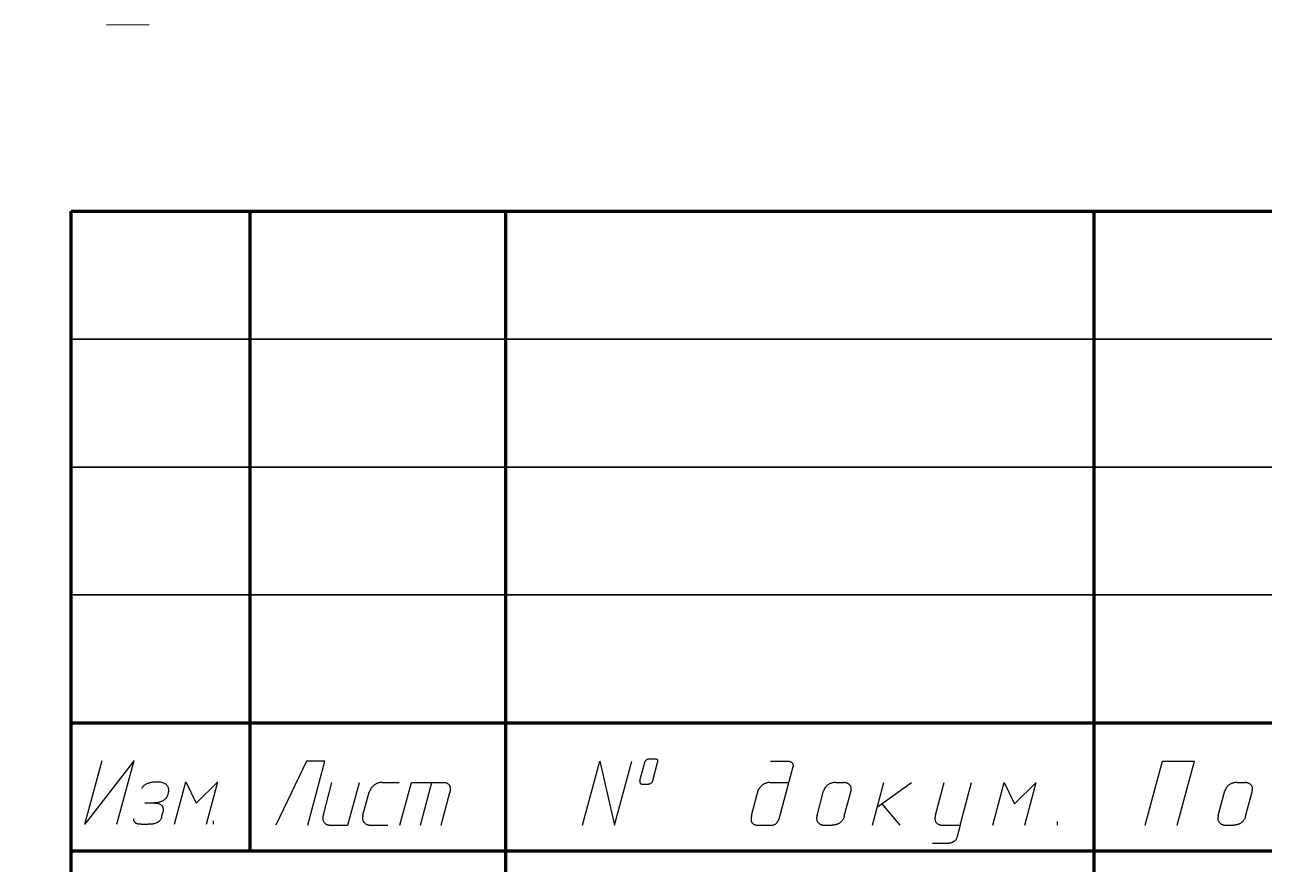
# Model space of a CAD drawing. Extents: x -100 to 346, y -219 to 96.
# Drawn here: x 58.1 to 130.8, y -166.9 to -117.7 of the extents above; entities that cross this region are included whole.
import ezdxf

# ---------------------------------------------------------------- set-up
doc = ezdxf.new("R2010")
doc.units = 0
doc.linetypes.add('DASHDOT', pattern=[25.4, 12.7, -6.35, 0, -6.35])
doc.layers.get('0').update_dxf_attribs({"linetype": 'CONTINUOUS', "lineweight": 25})

msp = doc.modelspace()

# ---------------------------------------------------------------- linework, layer by layer
at = {"linetype": 'DASHDOT', "lineweight": 18}
msp.add_line((-64.582, -117.727), (65.418, -117.727), dxfattribs=at)
at = {"lineweight": 70}
for p, q in [((60.848, -128.656), (338.348, -128.656)), ((60.848, -211.156), (60.848, -128.656)), ((71.348, -166.156), (71.348, -128.656)), ((86.348, -211.156), (86.348, -128.656)), ((120.848, -211.156), (120.848, -128.656)), ((60.848, -158.656), (158.348, -158.656)), ((60.848, -166.156), (158.348, -166.156))]:
    msp.add_line(p, q, dxfattribs=at)
at = {"lineweight": 35}
for p, q in [((60.848, -136.156), (158.348, -136.156)), ((60.848, -143.656), (158.348, -143.656)), ((60.848, -151.156), (158.348, -151.156))]:
    msp.add_line(p, q, dxfattribs=at)
at = {"color": 7, "linetype": 'CONTINUOUS', "lineweight": 25}
for p, q in [((64.539, -160.856), (61.659, -164.606)), ((61.659, -164.606), (62.664, -160.856)), ((63.534, -164.606), (64.539, -160.856)), ((74.657, -160.906), (72.848, -164.656)), ((75.728, -160.906), (74.657, -160.906)), ((74.723, -164.656), (75.728, -160.906)), ((65.003, -162.502), (65.017, -162.465)), ((65.017, -162.465), (65.036, -162.43)), ((65.036, -162.43), (65.057, -162.398)), ((65.057, -162.398), (65.082, -162.368)), ((65.082, -162.368), (65.109, -162.34)), ((65.109, -162.34), (65.139, -162.314)), ((65.139, -162.314), (65.17, -162.29)), ((65.17, -162.29), (65.204, -162.268)), ((65.204, -162.268), (65.239, -162.248)), ((65.239, -162.248), (65.276, -162.229)), ((65.276, -162.229), (65.314, -162.213)), ((65.314, -162.213), (65.352, -162.197)), ((65.352, -162.197), (65.391, -162.184)), ((65.391, -162.184), (65.431, -162.172)), ((65.431, -162.172), (65.47, -162.161)), ((65.47, -162.161), (65.509, -162.151)), ((65.509, -162.151), (65.548, -162.143)), ((65.548, -162.143), (65.585, -162.135)), ((65.585, -162.135), (65.622, -162.129)), ((65.622, -162.129), (65.657, -162.124)), ((65.657, -162.124), (65.691, -162.12)), ((65.691, -162.12), (65.722, -162.116)), ((65.722, -162.116), (65.752, -162.113)), ((65.752, -162.113), (65.779, -162.111)), ((65.779, -162.111), (65.803, -162.109)), ((65.803, -162.109), (65.824, -162.108)), ((65.824, -162.108), (65.842, -162.107)), ((65.842, -162.107), (65.857, -162.107)), ((65.857, -162.107), (65.868, -162.106)), ((65.868, -162.106), (65.874, -162.106)), ((65.874, -162.106), (65.877, -162.106)), ((65.885, -162.106), (65.963, -162.108)), ((65.963, -162.108), (66.034, -162.114)), ((66.034, -162.114), (66.1, -162.123)), ((66.1, -162.123), (66.16, -162.135)), ((66.16, -162.135), (66.215, -162.149)), ((66.215, -162.149), (66.264, -162.167)), ((66.264, -162.167), (66.309, -162.187)), ((66.309, -162.187), (66.35, -162.209)), ((66.35, -162.209), (66.386, -162.233)), ((66.386, -162.233), (66.418, -162.259)), ((66.418, -162.259), (66.446, -162.286)), ((66.446, -162.286), (66.47, -162.315)), ((66.47, -162.315), (66.491, -162.344)), ((66.491, -162.344), (66.508, -162.374)), ((66.508, -162.374), (66.523, -162.405)), ((66.541, -162.763), (66.515, -162.862)), ((66.523, -162.405), (66.535, -162.435)), ((66.535, -162.435), (66.544, -162.466)), ((66.543, -162.757), (66.541, -162.763)), ((66.545, -162.748), (66.543, -162.757)), ((66.544, -162.466), (66.551, -162.497)), ((66.548, -162.736), (66.545, -162.748)), ((66.55, -162.721), (66.548, -162.736)), ((66.554, -162.704), (66.55, -162.721)), ((66.551, -162.497), (66.556, -162.527)), ((66.556, -162.684), (66.554, -162.704)), ((66.556, -162.527), (66.559, -162.556)), ((66.559, -162.662), (66.556, -162.684)), ((66.559, -162.556), (66.561, -162.585)), ((66.56, -162.638), (66.559, -162.662)), ((66.561, -162.612), (66.56, -162.638)), ((66.561, -162.585), (66.561, -162.612)), ((66.911, -164.606), (67.581, -162.106)), ((66.911, -164.606), (67.581, -162.106)), ((67.581, -162.106), (68.184, -163.356)), ((69.456, -162.106), (68.184, -163.356)), ((68.786, -164.606), (69.456, -162.106)), ((75.642, -164.045), (76.148, -162.156)), ((77.086, -164.656), (77.756, -162.156)), ((77.966, -164.059), (78.325, -162.721)), ((78.326, -162.718), (78.325, -162.721)), ((78.325, -162.721), (78.325, -162.721)), ((78.329, -162.711), (78.326, -162.718)), ((78.333, -162.701), (78.329, -162.711)), ((78.338, -162.688), (78.333, -162.701)), ((78.345, -162.673), (78.338, -162.688)), ((78.353, -162.655), (78.345, -162.673)), ((78.362, -162.636), (78.353, -162.655)), ((78.373, -162.614), (78.362, -162.636)), ((78.386, -162.591), (78.373, -162.614)), ((78.4, -162.566), (78.386, -162.591)), ((78.416, -162.541), (78.4, -162.566)), ((78.433, -162.514), (78.416, -162.541)), ((78.453, -162.487), (78.433, -162.514)), ((78.473, -162.459), (78.453, -162.487)), ((78.496, -162.432), (78.473, -162.459)), ((78.521, -162.404), (78.496, -162.432)), ((78.547, -162.376), (78.521, -162.404)), ((78.575, -162.349), (78.547, -162.376)), ((78.605, -162.323), (78.575, -162.349)), ((78.638, -162.298), (78.605, -162.323)), ((78.672, -162.274), (78.638, -162.298)), ((78.708, -162.252), (78.672, -162.274)), ((78.746, -162.232), (78.708, -162.252)), ((78.787, -162.213), (78.746, -162.232)), ((78.829, -162.196), (78.787, -162.213)), ((78.874, -162.182), (78.829, -162.196)), ((78.921, -162.171), (78.874, -162.182)), ((78.97, -162.163), (78.921, -162.171)), ((79.022, -162.158), (78.97, -162.163)), ((79.076, -162.156), (79.022, -162.158)), ((79.076, -162.156), (80.084, -162.156)), ((80.134, -164.656), (80.804, -162.156)), ((80.804, -162.156), (82.691, -162.156)), ((81.339, -164.656), (82.008, -162.156)), ((82.543, -164.656), (83.054, -162.747)), ((82.691, -162.156), (82.74, -162.158)), ((82.74, -162.158), (82.785, -162.162)), ((82.785, -162.162), (82.826, -162.17)), ((82.826, -162.17), (82.863, -162.181)), ((82.863, -162.181), (82.897, -162.195)), ((82.897, -162.195), (82.927, -162.21)), ((82.927, -162.21), (82.954, -162.228)), ((82.954, -162.228), (82.978, -162.248)), ((82.978, -162.248), (82.999, -162.27)), ((82.999, -162.27), (83.017, -162.293)), ((83.017, -162.293), (83.032, -162.317)), ((83.032, -162.317), (83.046, -162.343)), ((83.046, -162.343), (83.056, -162.369)), ((83.054, -162.748), (83.052, -162.754)), ((83.056, -162.739), (83.054, -162.748)), ((83.056, -162.369), (83.065, -162.396)), ((83.059, -162.727), (83.056, -162.739)), ((83.063, -162.713), (83.059, -162.727)), ((83.066, -162.696), (83.063, -162.713)), ((83.065, -162.396), (83.072, -162.424)), ((83.07, -162.678), (83.066, -162.696)), ((83.073, -162.657), (83.07, -162.678)), ((83.072, -162.424), (83.077, -162.452)), ((83.076, -162.635), (83.073, -162.657)), ((83.079, -162.612), (83.076, -162.635)), ((83.077, -162.452), (83.08, -162.479)), ((83.081, -162.587), (83.079, -162.612)), ((83.08, -162.479), (83.082, -162.507)), ((83.083, -162.561), (83.081, -162.587)), ((83.082, -162.507), (83.083, -162.534)), ((83.083, -162.534), (83.083, -162.561)), ((65.722, -163.356), (65.174, -163.356)), ((65.722, -163.356), (65.783, -163.358)), ((65.733, -163.356), (65.73, -163.356)), ((65.74, -163.356), (65.733, -163.356)), ((65.75, -163.356), (65.74, -163.356)), ((65.763, -163.355), (65.75, -163.356)), ((65.779, -163.354), (65.763, -163.355)), ((65.798, -163.353), (65.779, -163.354)), ((65.783, -163.358), (65.84, -163.363)), ((65.82, -163.35), (65.798, -163.353)), ((65.844, -163.348), (65.82, -163.35)), ((65.84, -163.363), (65.892, -163.37)), ((65.87, -163.344), (65.844, -163.348)), ((65.898, -163.339), (65.87, -163.344)), ((65.892, -163.37), (65.939, -163.38)), ((65.928, -163.334), (65.898, -163.339)), ((65.959, -163.327), (65.928, -163.334)), ((65.939, -163.38), (65.983, -163.392)), ((65.992, -163.319), (65.959, -163.327)), ((65.983, -163.392), (66.022, -163.406)), ((66.025, -163.31), (65.992, -163.319)), ((66.022, -163.406), (66.058, -163.423)), ((66.059, -163.3), (66.025, -163.31)), ((66.058, -163.423), (66.09, -163.441)), ((66.093, -163.288), (66.059, -163.3)), ((66.09, -163.441), (66.118, -163.461)), ((66.128, -163.274), (66.093, -163.288)), ((66.118, -163.461), (66.143, -163.482)), ((66.163, -163.259), (66.128, -163.274)), ((66.143, -163.482), (66.165, -163.504)), ((66.198, -163.242), (66.163, -163.259)), ((66.165, -163.504), (66.184, -163.528)), ((66.184, -163.528), (66.2, -163.552)), ((66.232, -163.223), (66.198, -163.242)), ((66.266, -163.202), (66.232, -163.223)), ((66.298, -163.179), (66.266, -163.202)), ((66.33, -163.154), (66.298, -163.179)), ((66.36, -163.126), (66.33, -163.154)), ((66.389, -163.096), (66.36, -163.126)), ((66.416, -163.064), (66.389, -163.096)), ((66.44, -163.029), (66.416, -163.064)), ((66.463, -162.992), (66.44, -163.029)), ((66.483, -162.951), (66.463, -162.992)), ((66.5, -162.908), (66.483, -162.951)), ((66.515, -162.862), (66.5, -162.908)), ((64.527, -164.28), (64.529, -164.274)), ((64.529, -164.269), (64.53, -164.266)), ((64.529, -164.274), (64.529, -164.269)), ((64.53, -164.266), (64.53, -164.266)), ((66.133, -164.262), (66.116, -164.296)), ((66.148, -164.225), (66.133, -164.262)), ((66.16, -164.185), (66.148, -164.225)), ((66.16, -164.185), (66.234, -163.909)), ((66.2, -163.552), (66.214, -163.577)), ((66.214, -163.577), (66.225, -163.602)), ((66.225, -163.602), (66.235, -163.628)), ((66.236, -163.903), (66.234, -163.909)), ((66.235, -163.628), (66.242, -163.653)), ((66.238, -163.895), (66.236, -163.903)), ((66.24, -163.883), (66.238, -163.895)), ((66.243, -163.87), (66.24, -163.883)), ((66.242, -163.653), (66.247, -163.679)), ((66.246, -163.854), (66.243, -163.87)), ((66.249, -163.837), (66.246, -163.854)), ((66.247, -163.679), (66.251, -163.704)), ((66.251, -163.818), (66.249, -163.837)), ((66.251, -163.704), (66.253, -163.729)), ((66.253, -163.797), (66.251, -163.818)), ((66.253, -163.729), (66.254, -163.753)), ((66.254, -163.776), (66.253, -163.797)), ((66.254, -163.753), (66.254, -163.776)), ((75.613, -164.206), (75.612, -164.253)), ((75.612, -164.253), (75.613, -164.296)), ((75.619, -164.156), (75.613, -164.206)), ((75.628, -164.103), (75.619, -164.156)), ((75.642, -164.045), (75.628, -164.103)), ((77.945, -164.167), (77.94, -164.216)), ((77.94, -164.216), (77.94, -164.262)), ((77.94, -164.262), (77.943, -164.304)), ((77.953, -164.115), (77.945, -164.167)), ((77.966, -164.059), (77.953, -164.115)), ((64.525, -164.308), (64.526, -164.297)), ((64.525, -164.32), (64.525, -164.308)), ((64.525, -164.333), (64.525, -164.32)), ((64.526, -164.347), (64.525, -164.333)), ((64.526, -164.288), (64.527, -164.28)), ((64.526, -164.297), (64.526, -164.288)), ((64.528, -164.362), (64.526, -164.347)), ((64.531, -164.377), (64.528, -164.362)), ((64.535, -164.393), (64.531, -164.377)), ((64.54, -164.41), (64.535, -164.393)), ((64.547, -164.426), (64.54, -164.41)), ((64.555, -164.443), (64.547, -164.426)), ((64.565, -164.459), (64.555, -164.443)), ((64.577, -164.475), (64.565, -164.459)), ((64.591, -164.491), (64.577, -164.475)), ((64.607, -164.507), (64.591, -164.491)), ((64.625, -164.522), (64.607, -164.507)), ((64.645, -164.536), (64.625, -164.522)), ((64.669, -164.549), (64.645, -164.536)), ((64.695, -164.561), (64.669, -164.549)), ((64.723, -164.573), (64.695, -164.561)), ((64.755, -164.582), (64.723, -164.573)), ((64.79, -164.591), (64.755, -164.582)), ((64.828, -164.597), (64.79, -164.591)), ((64.87, -164.602), (64.828, -164.597)), ((64.915, -164.605), (64.87, -164.602)), ((64.964, -164.606), (64.915, -164.605)), ((64.964, -164.606), (65.36, -164.606)), ((65.375, -164.606), (65.36, -164.606)), ((65.393, -164.606), (65.375, -164.606)), ((65.413, -164.606), (65.393, -164.606)), ((65.435, -164.605), (65.413, -164.606)), ((65.458, -164.604), (65.435, -164.605)), ((65.483, -164.603), (65.458, -164.604)), ((65.51, -164.601), (65.483, -164.603)), ((65.538, -164.599), (65.51, -164.601)), ((65.567, -164.596), (65.538, -164.599)), ((65.597, -164.592), (65.567, -164.596)), ((65.628, -164.587), (65.597, -164.592)), ((65.66, -164.582), (65.628, -164.587)), ((65.692, -164.575), (65.66, -164.582)), ((65.724, -164.568), (65.692, -164.575)), ((65.756, -164.559), (65.724, -164.568)), ((65.789, -164.548), (65.756, -164.559)), ((65.821, -164.537), (65.789, -164.548)), ((65.853, -164.524), (65.821, -164.537)), ((65.884, -164.509), (65.853, -164.524)), ((65.915, -164.493), (65.884, -164.509)), ((65.945, -164.475), (65.915, -164.493)), ((65.974, -164.456), (65.945, -164.475)), ((66.001, -164.434), (65.974, -164.456)), ((66.028, -164.411), (66.001, -164.434)), ((66.052, -164.386), (66.028, -164.411)), ((66.075, -164.358), (66.052, -164.386)), ((66.097, -164.328), (66.075, -164.358)), ((66.116, -164.296), (66.097, -164.328)), ((69.206, -164.606), (69.206, -164.398)), ((75.613, -164.296), (75.619, -164.336)), ((75.619, -164.336), (75.627, -164.373)), ((75.627, -164.373), (75.638, -164.407)), ((75.638, -164.407), (75.651, -164.438)), ((75.651, -164.438), (75.667, -164.466)), ((75.667, -164.466), (75.684, -164.492)), ((75.684, -164.492), (75.704, -164.515)), ((75.704, -164.515), (75.724, -164.536)), ((75.724, -164.536), (75.747, -164.555)), ((75.747, -164.555), (75.77, -164.572)), ((75.77, -164.572), (75.794, -164.587)), ((75.794, -164.587), (75.818, -164.6)), ((75.818, -164.6), (75.843, -164.611)), ((75.843, -164.611), (75.867, -164.62)), ((75.867, -164.62), (75.892, -164.629)), ((75.892, -164.629), (75.916, -164.635)), ((75.916, -164.635), (75.939, -164.641)), ((75.939, -164.641), (75.961, -164.645)), ((75.961, -164.645), (75.982, -164.649)), ((75.982, -164.649), (76.001, -164.651)), ((76.001, -164.651), (76.019, -164.653)), ((76.019, -164.653), (76.035, -164.655)), ((76.035, -164.655), (76.048, -164.655)), ((76.048, -164.655), (76.059, -164.656)), ((76.059, -164.656), (76.068, -164.656)), ((76.068, -164.656), (76.073, -164.656)), ((76.073, -164.656), (77.086, -164.656)), ((77.943, -164.304), (77.95, -164.343)), ((77.95, -164.343), (77.96, -164.379)), ((77.96, -164.379), (77.973, -164.412)), ((77.973, -164.412), (77.989, -164.443)), ((77.989, -164.443), (78.007, -164.47)), ((78.007, -164.47), (78.027, -164.496)), ((78.027, -164.496), (78.049, -164.518)), ((78.049, -164.518), (78.072, -164.539)), ((78.072, -164.539), (78.097, -164.557)), ((78.097, -164.557), (78.123, -164.574)), ((78.123, -164.574), (78.149, -164.588)), ((78.149, -164.588), (78.176, -164.601)), ((78.176, -164.601), (78.202, -164.612)), ((78.202, -164.612), (78.229, -164.621)), ((78.229, -164.621), (78.256, -164.629)), ((78.256, -164.629), (78.281, -164.636)), ((78.281, -164.636), (78.306, -164.641)), ((78.306, -164.641), (78.33, -164.646)), ((78.33, -164.646), (78.352, -164.649)), ((78.352, -164.649), (78.372, -164.652)), ((78.372, -164.652), (78.39, -164.653)), ((78.39, -164.653), (78.406, -164.655)), ((78.406, -164.655), (78.419, -164.655)), ((78.419, -164.655), (78.43, -164.656)), ((78.43, -164.656), (78.437, -164.656)), ((78.437, -164.656), (78.441, -164.656)), ((78.441, -164.656), (79.415, -164.656))]:
    msp.add_line(p, q, dxfattribs=at)
at = {"linetype": 'CONTINUOUS', "lineweight": 25}
for p, q in [((90.848, -164.656), (91.853, -160.906)), ((91.853, -160.906), (92.723, -164.656)), ((92.723, -164.656), (93.728, -160.906)), ((94.208, -162.032), (94.489, -160.984)), ((94.489, -160.984), (94.495, -160.963)), ((94.495, -160.963), (94.503, -160.943)), ((94.503, -160.943), (94.511, -160.924)), ((94.511, -160.924), (94.52, -160.907)), ((94.52, -160.907), (94.529, -160.89)), ((94.529, -160.89), (94.539, -160.876)), ((94.539, -160.876), (94.55, -160.862)), ((94.55, -160.862), (94.561, -160.849)), ((94.561, -160.849), (94.573, -160.837)), ((94.573, -160.837), (94.585, -160.827)), ((94.585, -160.827), (94.596, -160.817)), ((94.596, -160.817), (94.609, -160.808)), ((94.609, -160.808), (94.621, -160.801)), ((94.621, -160.801), (94.633, -160.793)), ((94.633, -160.793), (94.645, -160.787)), ((94.645, -160.787), (94.656, -160.782)), ((94.656, -160.782), (94.668, -160.777)), ((94.668, -160.777), (94.679, -160.773)), ((94.679, -160.773), (94.69, -160.769)), ((94.69, -160.769), (94.7, -160.766)), ((94.7, -160.766), (94.71, -160.764)), ((94.71, -160.764), (94.719, -160.761)), ((94.719, -160.761), (94.727, -160.76)), ((94.727, -160.76), (94.734, -160.758)), ((94.734, -160.758), (94.741, -160.758)), ((94.741, -160.758), (94.746, -160.757)), ((94.746, -160.757), (94.751, -160.756)), ((94.751, -160.756), (94.754, -160.756)), ((94.754, -160.756), (94.756, -160.756)), ((94.756, -160.756), (94.757, -160.756)), ((94.757, -160.756), (94.756, -160.756)), ((94.756, -160.756), (95.09, -160.756)), ((94.957, -162.037), (95.238, -160.99)), ((95.09, -160.756), (95.11, -160.757)), ((95.11, -160.757), (95.127, -160.759)), ((95.127, -160.759), (95.144, -160.763)), ((95.144, -160.763), (95.159, -160.767)), ((95.159, -160.767), (95.172, -160.772)), ((95.172, -160.772), (95.184, -160.779)), ((95.184, -160.779), (95.195, -160.786)), ((95.195, -160.786), (95.204, -160.794)), ((95.204, -160.794), (95.213, -160.802)), ((95.213, -160.802), (95.22, -160.811)), ((95.22, -160.811), (95.227, -160.82)), ((95.227, -160.82), (95.232, -160.83)), ((95.232, -160.83), (95.236, -160.84)), ((95.236, -160.84), (95.24, -160.851)), ((95.239, -160.983), (95.238, -160.987)), ((95.238, -160.987), (95.238, -160.99)), ((95.24, -160.979), (95.239, -160.983)), ((95.24, -160.851), (95.243, -160.861)), ((95.242, -160.973), (95.24, -160.979)), ((95.243, -160.966), (95.242, -160.973)), ((95.243, -160.861), (95.245, -160.872)), ((95.244, -160.959), (95.243, -160.966)), ((95.245, -160.951), (95.244, -160.959)), ((95.245, -160.872), (95.247, -160.883)), ((95.246, -160.943), (95.245, -160.951)), ((95.247, -160.934), (95.246, -160.943)), ((95.247, -160.883), (95.248, -160.893)), ((95.248, -160.924), (95.247, -160.934)), ((95.248, -160.893), (95.248, -160.904)), ((95.248, -160.904), (95.248, -160.914)), ((95.248, -160.914), (95.248, -160.924)), ((101.875, -160.906), (102.893, -160.906)), ((102.368, -164.291), (103.193, -161.21)), ((102.893, -160.906), (102.929, -160.907)), ((102.929, -160.907), (102.961, -160.91)), ((102.961, -160.91), (102.991, -160.916)), ((102.991, -160.916), (103.018, -160.923)), ((103.018, -160.923), (103.042, -160.932)), ((103.042, -160.932), (103.065, -160.943)), ((103.065, -160.943), (103.084, -160.955)), ((103.084, -160.955), (103.102, -160.968)), ((103.102, -160.968), (103.118, -160.982)), ((103.118, -160.982), (103.132, -160.997)), ((103.132, -160.997), (103.143, -161.013)), ((103.143, -161.013), (103.154, -161.029)), ((103.154, -161.029), (103.162, -161.046)), ((103.162, -161.046), (103.17, -161.063)), ((103.17, -161.063), (103.176, -161.079)), ((103.176, -161.079), (103.18, -161.096)), ((103.18, -161.096), (103.184, -161.112)), ((103.184, -161.112), (103.187, -161.128)), ((103.187, -161.128), (103.189, -161.143)), ((103.189, -161.143), (103.19, -161.158)), ((103.19, -161.158), (103.191, -161.171)), ((103.191, -161.203), (103.19, -161.211)), ((103.19, -161.211), (103.19, -161.216)), ((103.19, -161.216), (103.19, -161.22)), ((103.19, -161.22), (103.191, -161.217)), ((103.19, -161.22), (103.19, -161.221)), ((103.19, -161.221), (103.19, -161.22)), ((103.191, -161.171), (103.191, -161.183)), ((103.191, -161.183), (103.191, -161.194)), ((103.191, -161.194), (103.191, -161.203)), ((103.191, -161.217), (103.193, -161.21)), ((123.848, -164.656), (124.853, -160.906)), ((124.853, -160.906), (126.728, -160.906)), ((125.723, -164.656), (126.728, -160.906)), ((94.2, -162.073), (94.198, -162.091)), ((94.198, -162.091), (94.198, -162.108)), ((94.203, -162.053), (94.2, -162.073)), ((94.208, -162.032), (94.203, -162.053)), ((94.944, -162.077), (94.937, -162.095)), ((94.951, -162.058), (94.944, -162.077)), ((94.957, -162.037), (94.951, -162.058)), ((94.198, -162.108), (94.198, -162.124)), ((94.198, -162.124), (94.201, -162.138)), ((94.201, -162.138), (94.204, -162.152)), ((94.204, -162.152), (94.208, -162.164)), ((94.208, -162.164), (94.213, -162.176)), ((94.213, -162.176), (94.219, -162.186)), ((94.219, -162.186), (94.226, -162.196)), ((94.226, -162.196), (94.233, -162.204)), ((94.233, -162.204), (94.241, -162.212)), ((94.241, -162.212), (94.249, -162.219)), ((94.249, -162.219), (94.258, -162.225)), ((94.258, -162.225), (94.267, -162.231)), ((94.267, -162.231), (94.276, -162.235)), ((94.276, -162.235), (94.284, -162.239)), ((94.284, -162.239), (94.293, -162.243)), ((94.293, -162.243), (94.302, -162.246)), ((94.302, -162.246), (94.31, -162.248)), ((94.31, -162.248), (94.319, -162.25)), ((94.319, -162.25), (94.326, -162.252)), ((94.326, -162.252), (94.333, -162.253)), ((94.333, -162.253), (94.34, -162.254)), ((94.34, -162.254), (94.345, -162.255)), ((94.345, -162.255), (94.35, -162.255)), ((94.35, -162.255), (94.354, -162.256)), ((94.354, -162.256), (94.356, -162.256)), ((94.356, -162.256), (94.358, -162.256)), ((94.358, -162.256), (94.358, -162.256)), ((94.358, -162.256), (94.709, -162.256)), ((94.71, -162.256), (94.709, -162.256)), ((94.712, -162.256), (94.71, -162.256)), ((94.715, -162.256), (94.712, -162.256)), ((94.719, -162.255), (94.715, -162.256)), ((94.723, -162.255), (94.719, -162.255)), ((94.729, -162.254), (94.723, -162.255)), ((94.735, -162.253), (94.729, -162.254)), ((94.743, -162.252), (94.735, -162.253)), ((94.75, -162.251), (94.743, -162.252)), ((94.759, -162.249), (94.75, -162.251)), ((94.767, -162.246), (94.759, -162.249)), ((94.777, -162.243), (94.767, -162.246)), ((94.786, -162.24), (94.777, -162.243)), ((94.796, -162.236), (94.786, -162.24)), ((94.807, -162.231), (94.796, -162.236)), ((94.817, -162.226), (94.807, -162.231)), ((94.828, -162.22), (94.817, -162.226)), ((94.839, -162.213), (94.828, -162.22)), ((94.849, -162.205), (94.839, -162.213)), ((94.86, -162.197), (94.849, -162.205)), ((94.871, -162.188), (94.86, -162.197)), ((94.881, -162.178), (94.871, -162.188)), ((94.891, -162.166), (94.881, -162.178)), ((94.901, -162.154), (94.891, -162.166)), ((94.911, -162.141), (94.901, -162.154)), ((94.92, -162.127), (94.911, -162.141)), ((94.928, -162.111), (94.92, -162.127)), ((94.937, -162.095), (94.928, -162.111)), ((100.758, -164.079), (101.171, -162.536)), ((101.167, -162.554), (101.168, -162.547)), ((101.167, -162.557), (101.167, -162.554)), ((101.168, -162.558), (101.167, -162.557)), ((101.168, -162.547), (101.171, -162.536)), ((101.171, -162.555), (101.168, -162.558)), ((101.175, -162.549), (101.171, -162.555)), ((101.181, -162.54), (101.175, -162.549)), ((101.188, -162.53), (101.181, -162.54)), ((101.197, -162.517), (101.188, -162.53)), ((101.207, -162.502), (101.197, -162.517)), ((101.219, -162.485), (101.207, -162.502)), ((101.232, -162.467), (101.219, -162.485)), ((101.247, -162.448), (101.232, -162.467)), ((101.264, -162.427), (101.247, -162.448)), ((101.282, -162.406), (101.264, -162.427)), ((101.302, -162.385), (101.282, -162.406)), ((101.324, -162.363), (101.302, -162.385)), ((101.348, -162.341), (101.324, -162.363)), ((101.373, -162.319), (101.348, -162.341)), ((101.4, -162.298), (101.373, -162.319)), ((101.429, -162.277), (101.4, -162.298)), ((101.46, -162.257), (101.429, -162.277)), ((101.493, -162.238), (101.46, -162.257)), ((101.527, -162.221), (101.493, -162.238)), ((101.564, -162.205), (101.527, -162.221)), ((101.603, -162.191), (101.564, -162.205)), ((101.643, -162.179), (101.603, -162.191)), ((101.686, -162.169), (101.643, -162.179)), ((101.731, -162.162), (101.686, -162.169)), ((101.777, -162.157), (101.731, -162.162)), ((101.826, -162.156), (101.777, -162.157)), ((101.826, -162.156), (102.94, -162.156)), ((104.595, -164.088), (104.984, -162.637)), ((104.986, -162.631), (104.984, -162.636)), ((104.984, -162.636), (104.984, -162.637)), ((104.988, -162.624), (104.986, -162.631)), ((104.991, -162.614), (104.988, -162.624)), ((104.996, -162.602), (104.991, -162.614)), ((105.001, -162.588), (104.996, -162.602)), ((105.008, -162.573), (105.001, -162.588)), ((105.016, -162.556), (105.008, -162.573)), ((105.025, -162.537), (105.016, -162.556)), ((105.035, -162.517), (105.025, -162.537)), ((105.047, -162.497), (105.035, -162.517)), ((105.061, -162.475), (105.047, -162.497)), ((105.076, -162.453), (105.061, -162.475)), ((105.093, -162.43), (105.076, -162.453)), ((105.111, -162.407), (105.093, -162.43)), ((105.132, -162.384), (105.111, -162.407)), ((105.154, -162.361), (105.132, -162.384)), ((105.178, -162.338), (105.154, -162.361)), ((105.204, -162.316), (105.178, -162.338)), ((105.232, -162.294), (105.204, -162.316)), ((105.262, -162.273), (105.232, -162.294)), ((105.294, -162.254), (105.262, -162.273)), ((105.328, -162.235), (105.294, -162.254)), ((105.365, -162.218), (105.328, -162.235)), ((105.404, -162.203), (105.365, -162.218)), ((105.446, -162.19), (105.404, -162.203)), ((105.49, -162.178), (105.446, -162.19)), ((105.537, -162.169), (105.49, -162.178)), ((105.586, -162.162), (105.537, -162.169)), ((105.638, -162.157), (105.586, -162.162)), ((105.693, -162.156), (105.638, -162.157)), ((105.693, -162.156), (106.162, -162.156)), ((106.163, -162.156), (106.162, -162.156)), ((106.167, -162.156), (106.163, -162.156)), ((106.174, -162.156), (106.167, -162.156)), ((106.185, -162.157), (106.174, -162.156)), ((106.197, -162.158), (106.185, -162.157)), ((106.193, -164.127), (106.576, -162.697)), ((106.212, -162.16), (106.197, -162.158)), ((106.229, -162.162), (106.212, -162.16)), ((106.248, -162.165), (106.229, -162.162)), ((106.268, -162.169), (106.248, -162.165)), ((106.29, -162.174), (106.268, -162.169)), ((106.313, -162.18), (106.29, -162.174)), ((106.336, -162.187), (106.313, -162.18)), ((106.36, -162.196), (106.336, -162.187)), ((106.384, -162.206), (106.36, -162.196)), ((106.408, -162.217), (106.384, -162.206)), ((106.432, -162.23), (106.408, -162.217)), ((106.455, -162.245), (106.432, -162.23)), ((106.477, -162.262), (106.455, -162.245)), ((106.499, -162.28), (106.477, -162.262)), ((106.519, -162.301), (106.499, -162.28)), ((106.537, -162.324), (106.519, -162.301)), ((106.554, -162.349), (106.537, -162.324)), ((106.568, -162.377), (106.554, -162.349)), ((106.58, -162.407), (106.568, -162.377)), ((106.576, -162.697), (106.588, -162.646)), ((106.59, -162.44), (106.58, -162.407)), ((106.588, -162.646), (106.596, -162.599)), ((106.596, -162.475), (106.59, -162.44)), ((106.599, -162.513), (106.596, -162.475)), ((106.596, -162.599), (106.599, -162.554)), ((106.599, -162.554), (106.599, -162.513)), ((107.849, -164.656), (108.519, -162.156)), ((108.136, -163.585), (110.128, -162.156)), ((111.537, -164.06), (112.048, -162.156)), ((112.986, -164.656), (113.656, -162.156)), ((114.906, -164.656), (115.576, -162.156)), ((114.906, -164.656), (115.576, -162.156)), ((115.576, -162.156), (116.178, -163.406)), ((117.451, -162.156), (116.178, -163.406)), ((116.781, -164.656), (117.451, -162.156)), ((128.13, -164.088), (128.519, -162.637)), ((128.521, -162.631), (128.519, -162.636)), ((128.519, -162.636), (128.519, -162.637)), ((128.523, -162.624), (128.521, -162.631)), ((128.526, -162.614), (128.523, -162.624)), ((128.531, -162.602), (128.526, -162.614)), ((128.536, -162.588), (128.531, -162.602)), ((128.543, -162.573), (128.536, -162.588)), ((128.551, -162.556), (128.543, -162.573)), ((128.56, -162.537), (128.551, -162.556)), ((128.571, -162.517), (128.56, -162.537)), ((128.583, -162.497), (128.571, -162.517)), ((128.596, -162.475), (128.583, -162.497)), ((128.611, -162.453), (128.596, -162.475)), ((128.628, -162.43), (128.611, -162.453)), ((128.646, -162.407), (128.628, -162.43)), ((128.667, -162.384), (128.646, -162.407)), ((128.689, -162.361), (128.667, -162.384)), ((128.713, -162.338), (128.689, -162.361)), ((128.739, -162.316), (128.713, -162.338)), ((128.767, -162.294), (128.739, -162.316)), ((128.797, -162.273), (128.767, -162.294)), ((128.829, -162.254), (128.797, -162.273)), ((128.864, -162.235), (128.829, -162.254)), ((128.9, -162.218), (128.864, -162.235)), ((128.94, -162.203), (128.9, -162.218)), ((128.981, -162.19), (128.94, -162.203)), ((129.025, -162.178), (128.981, -162.19)), ((129.072, -162.169), (129.025, -162.178)), ((129.121, -162.162), (129.072, -162.169)), ((129.173, -162.157), (129.121, -162.162)), ((129.228, -162.156), (129.173, -162.157)), ((129.228, -162.156), (129.697, -162.156)), ((129.698, -162.156), (129.697, -162.156)), ((129.702, -162.156), (129.698, -162.156)), ((129.709, -162.156), (129.702, -162.156)), ((129.72, -162.157), (129.709, -162.156)), ((129.732, -162.158), (129.72, -162.157)), ((129.728, -164.127), (130.111, -162.697)), ((129.747, -162.16), (129.732, -162.158)), ((129.764, -162.162), (129.747, -162.16)), ((129.783, -162.165), (129.764, -162.162)), ((129.804, -162.169), (129.783, -162.165)), ((129.825, -162.174), (129.804, -162.169)), ((129.848, -162.18), (129.825, -162.174)), ((129.871, -162.187), (129.848, -162.18)), ((129.895, -162.196), (129.871, -162.187)), ((129.919, -162.206), (129.895, -162.196)), ((129.943, -162.217), (129.919, -162.206)), ((129.967, -162.23), (129.943, -162.217)), ((129.99, -162.245), (129.967, -162.23)), ((130.013, -162.262), (129.99, -162.245)), ((130.034, -162.28), (130.013, -162.262)), ((130.054, -162.301), (130.034, -162.28)), ((130.072, -162.324), (130.054, -162.301)), ((130.089, -162.349), (130.072, -162.324)), ((130.103, -162.377), (130.089, -162.349)), ((130.115, -162.407), (130.103, -162.377)), ((130.111, -162.697), (130.123, -162.646)), ((130.125, -162.44), (130.115, -162.407)), ((130.123, -162.646), (130.131, -162.599)), ((130.131, -162.475), (130.125, -162.44)), ((130.135, -162.513), (130.131, -162.475)), ((130.131, -162.599), (130.135, -162.554)), ((130.135, -162.554), (130.135, -162.513)), ((108.386, -163.406), (109.458, -164.656)), ((100.729, -164.231), (100.725, -164.275)), ((100.735, -164.184), (100.729, -164.231)), ((100.744, -164.133), (100.735, -164.184)), ((100.758, -164.079), (100.744, -164.133)), ((104.575, -164.191), (104.571, -164.238)), ((104.571, -164.238), (104.571, -164.281)), ((104.583, -164.141), (104.575, -164.191)), ((104.595, -164.088), (104.583, -164.141)), ((106.142, -164.266), (106.121, -164.306)), ((106.161, -164.223), (106.142, -164.266)), ((106.178, -164.176), (106.161, -164.223)), ((106.193, -164.127), (106.178, -164.176)), ((111.51, -164.217), (111.509, -164.262)), ((111.509, -164.262), (111.511, -164.304)), ((111.515, -164.168), (111.51, -164.217)), ((111.524, -164.116), (111.515, -164.168)), ((111.537, -164.06), (111.524, -164.116)), ((128.11, -164.191), (128.106, -164.238)), ((128.106, -164.238), (128.106, -164.281)), ((128.118, -164.141), (128.11, -164.191)), ((128.13, -164.088), (128.118, -164.141)), ((129.677, -164.266), (129.656, -164.306)), ((129.696, -164.223), (129.677, -164.266)), ((129.713, -164.176), (129.696, -164.223)), ((129.728, -164.127), (129.713, -164.176)), ((100.725, -164.275), (100.725, -164.316)), ((100.725, -164.316), (100.728, -164.353)), ((100.728, -164.353), (100.733, -164.388)), ((100.733, -164.388), (100.741, -164.42)), ((100.741, -164.42), (100.751, -164.45)), ((100.751, -164.45), (100.763, -164.477)), ((100.763, -164.477), (100.777, -164.501)), ((100.777, -164.501), (100.792, -164.523)), ((100.792, -164.523), (100.809, -164.543)), ((100.809, -164.543), (100.828, -164.561)), ((100.828, -164.561), (100.847, -164.577)), ((100.847, -164.577), (100.868, -164.591)), ((100.868, -164.591), (100.889, -164.603)), ((100.889, -164.603), (100.91, -164.613)), ((100.91, -164.613), (100.933, -164.622)), ((100.933, -164.622), (100.955, -164.63)), ((100.955, -164.63), (100.977, -164.637)), ((100.977, -164.637), (100.999, -164.642)), ((100.999, -164.642), (101.021, -164.646)), ((101.021, -164.646), (101.043, -164.649)), ((101.043, -164.649), (101.063, -164.652)), ((101.063, -164.652), (101.083, -164.653)), ((101.083, -164.653), (101.102, -164.655)), ((101.102, -164.655), (101.119, -164.655)), ((101.119, -164.655), (101.135, -164.656)), ((101.135, -164.656), (101.149, -164.656)), ((101.149, -164.656), (101.162, -164.656)), ((101.162, -164.656), (101.944, -164.656)), ((101.944, -164.656), (101.975, -164.655)), ((101.975, -164.655), (102.005, -164.651)), ((102.005, -164.651), (102.033, -164.645)), ((102.033, -164.645), (102.06, -164.637)), ((102.06, -164.637), (102.085, -164.627)), ((102.085, -164.627), (102.11, -164.616)), ((102.11, -164.616), (102.133, -164.603)), ((102.133, -164.603), (102.155, -164.589)), ((102.155, -164.589), (102.176, -164.573)), ((102.176, -164.573), (102.195, -164.557)), ((102.195, -164.557), (102.214, -164.539)), ((102.214, -164.539), (102.231, -164.521)), ((102.231, -164.521), (102.247, -164.503)), ((102.247, -164.503), (102.262, -164.484)), ((102.262, -164.484), (102.276, -164.466)), ((102.276, -164.466), (102.289, -164.447)), ((102.289, -164.447), (102.301, -164.428)), ((102.301, -164.428), (102.312, -164.41)), ((102.312, -164.41), (102.321, -164.393)), ((102.321, -164.393), (102.33, -164.376)), ((102.33, -164.376), (102.338, -164.36)), ((102.338, -164.36), (102.345, -164.345)), ((102.345, -164.345), (102.351, -164.332)), ((102.351, -164.332), (102.356, -164.32)), ((102.356, -164.32), (102.36, -164.309)), ((102.36, -164.309), (102.364, -164.301)), ((102.364, -164.301), (102.366, -164.294)), ((102.366, -164.294), (102.368, -164.29)), ((102.368, -164.29), (102.368, -164.287)), ((102.368, -164.287), (102.368, -164.288)), ((102.368, -164.288), (102.368, -164.291)), ((104.571, -164.281), (104.574, -164.321)), ((104.574, -164.321), (104.581, -164.358)), ((104.581, -164.358), (104.591, -164.392)), ((104.591, -164.392), (104.603, -164.424)), ((104.603, -164.424), (104.618, -164.453)), ((104.618, -164.453), (104.635, -164.479)), ((104.635, -164.479), (104.653, -164.503)), ((104.653, -164.503), (104.674, -164.525)), ((104.674, -164.525), (104.695, -164.545)), ((104.695, -164.545), (104.718, -164.562)), ((104.718, -164.562), (104.741, -164.578)), ((104.741, -164.578), (104.765, -164.592)), ((104.765, -164.592), (104.788, -164.604)), ((104.788, -164.604), (104.812, -164.614)), ((104.812, -164.614), (104.835, -164.623)), ((104.835, -164.623), (104.857, -164.63)), ((104.857, -164.63), (104.879, -164.637)), ((104.879, -164.637), (104.899, -164.642)), ((104.899, -164.642), (104.917, -164.646)), ((104.917, -164.646), (104.933, -164.649)), ((104.933, -164.649), (104.948, -164.652)), ((104.948, -164.652), (104.96, -164.653)), ((104.96, -164.653), (104.969, -164.655)), ((104.969, -164.655), (104.975, -164.655)), ((104.977, -164.656), (104.972, -164.656)), ((104.972, -164.656), (105.49, -164.656)), ((104.975, -164.655), (104.977, -164.656)), ((104.977, -164.656), (104.977, -164.656)), ((105.495, -164.656), (105.49, -164.656)), ((105.503, -164.656), (105.495, -164.656)), ((105.514, -164.655), (105.503, -164.656)), ((105.528, -164.655), (105.514, -164.655)), ((105.543, -164.654), (105.528, -164.655)), ((105.561, -164.652), (105.543, -164.654)), ((105.581, -164.65), (105.561, -164.652)), ((105.603, -164.647), (105.581, -164.65)), ((105.626, -164.643), (105.603, -164.647)), ((105.65, -164.638), (105.626, -164.643)), ((105.676, -164.632), (105.65, -164.638)), ((105.703, -164.625), (105.676, -164.632)), ((105.731, -164.617), (105.703, -164.625)), ((105.76, -164.607), (105.731, -164.617)), ((105.789, -164.596), (105.76, -164.607)), ((105.819, -164.583), (105.789, -164.596)), ((105.848, -164.569), (105.819, -164.583)), ((105.878, -164.552), (105.848, -164.569)), ((105.908, -164.534), (105.878, -164.552)), ((105.937, -164.514), (105.908, -164.534)), ((105.966, -164.491), (105.937, -164.514)), ((105.995, -164.467), (105.966, -164.491)), ((106.022, -164.44), (105.995, -164.467)), ((106.049, -164.41), (106.022, -164.44)), ((106.074, -164.378), (106.049, -164.41)), ((106.098, -164.344), (106.074, -164.378)), ((106.121, -164.306), (106.098, -164.344)), ((111.511, -164.304), (111.517, -164.343)), ((111.517, -164.343), (111.526, -164.379)), ((111.526, -164.379), (111.537, -164.412)), ((111.537, -164.412), (111.551, -164.443)), ((111.551, -164.443), (111.567, -164.471)), ((111.567, -164.471), (111.584, -164.496)), ((111.584, -164.496), (111.604, -164.519)), ((111.604, -164.519), (111.625, -164.539)), ((111.625, -164.539), (111.647, -164.558)), ((111.647, -164.558), (111.67, -164.574)), ((111.67, -164.574), (111.694, -164.588)), ((111.694, -164.588), (111.718, -164.601)), ((111.718, -164.601), (111.742, -164.612)), ((111.742, -164.612), (111.766, -164.621)), ((111.766, -164.621), (111.789, -164.629)), ((111.789, -164.629), (111.812, -164.636)), ((111.812, -164.636), (111.834, -164.641)), ((111.834, -164.641), (111.855, -164.646)), ((111.855, -164.646), (111.874, -164.649)), ((111.874, -164.649), (111.891, -164.652)), ((111.891, -164.652), (111.907, -164.653)), ((111.907, -164.653), (111.92, -164.655)), ((111.92, -164.655), (111.931, -164.655)), ((111.931, -164.655), (111.939, -164.656)), ((111.939, -164.656), (111.944, -164.656)), ((111.944, -164.656), (111.946, -164.656)), ((111.946, -164.656), (112.986, -164.656)), ((112.986, -164.656), (112.786, -165.403)), ((118.701, -164.656), (118.701, -164.448)), ((128.106, -164.281), (128.109, -164.321)), ((128.109, -164.321), (128.116, -164.358)), ((128.116, -164.358), (128.126, -164.392)), ((128.126, -164.392), (128.138, -164.424)), ((128.138, -164.424), (128.153, -164.453)), ((128.153, -164.453), (128.17, -164.479)), ((128.17, -164.479), (128.189, -164.503)), ((128.189, -164.503), (128.209, -164.525)), ((128.209, -164.525), (128.23, -164.545)), ((128.23, -164.545), (128.253, -164.562)), ((128.253, -164.562), (128.276, -164.578)), ((128.276, -164.578), (128.3, -164.592)), ((128.3, -164.592), (128.324, -164.604)), ((128.324, -164.604), (128.347, -164.614)), ((128.347, -164.614), (128.37, -164.623)), ((128.37, -164.623), (128.392, -164.63)), ((128.392, -164.63), (128.414, -164.637)), ((128.414, -164.637), (128.434, -164.642)), ((128.434, -164.642), (128.452, -164.646)), ((128.452, -164.646), (128.469, -164.649)), ((128.469, -164.649), (128.483, -164.652)), ((128.483, -164.652), (128.495, -164.653)), ((128.495, -164.653), (128.504, -164.655)), ((128.504, -164.655), (128.51, -164.655)), ((128.512, -164.656), (128.507, -164.656)), ((128.507, -164.656), (129.025, -164.656)), ((128.51, -164.655), (128.513, -164.656)), ((128.513, -164.656), (128.512, -164.656)), ((129.03, -164.656), (129.025, -164.656)), ((129.039, -164.656), (129.03, -164.656)), ((129.05, -164.655), (129.039, -164.656)), ((129.063, -164.655), (129.05, -164.655)), ((129.079, -164.654), (129.063, -164.655)), ((129.096, -164.652), (129.079, -164.654)), ((129.116, -164.65), (129.096, -164.652)), ((129.138, -164.647), (129.116, -164.65)), ((129.161, -164.643), (129.138, -164.647)), ((129.186, -164.638), (129.161, -164.643)), ((129.211, -164.632), (129.186, -164.638)), ((129.238, -164.625), (129.211, -164.632)), ((129.266, -164.617), (129.238, -164.625)), ((129.295, -164.607), (129.266, -164.617)), ((129.324, -164.596), (129.295, -164.607)), ((129.354, -164.583), (129.324, -164.596)), ((129.383, -164.569), (129.354, -164.583)), ((129.413, -164.552), (129.383, -164.569)), ((129.443, -164.534), (129.413, -164.552)), ((129.473, -164.514), (129.443, -164.534)), ((129.502, -164.491), (129.473, -164.514)), ((129.53, -164.467), (129.502, -164.491)), ((129.558, -164.44), (129.53, -164.467)), ((129.584, -164.41), (129.558, -164.44)), ((129.61, -164.378), (129.584, -164.41)), ((129.634, -164.344), (129.61, -164.378)), ((129.656, -164.306), (129.634, -164.344)), ((112.223, -165.727), (111.362, -165.727)), ((112.224, -165.727), (112.223, -165.727)), ((112.228, -165.727), (112.224, -165.727)), ((112.235, -165.726), (112.228, -165.727)), ((112.244, -165.726), (112.235, -165.726)), ((112.255, -165.725), (112.244, -165.726)), ((112.269, -165.724), (112.255, -165.725)), ((112.284, -165.723), (112.269, -165.724)), ((112.302, -165.721), (112.284, -165.723)), ((112.321, -165.719), (112.302, -165.721)), ((112.341, -165.716), (112.321, -165.719)), ((112.363, -165.712), (112.341, -165.716)), ((112.385, -165.708), (112.363, -165.712)), ((112.409, -165.703), (112.385, -165.708)), ((112.433, -165.697), (112.409, -165.703)), ((112.458, -165.69), (112.433, -165.697)), ((112.483, -165.682), (112.458, -165.69)), ((112.509, -165.673), (112.483, -165.682)), ((112.534, -165.663), (112.509, -165.673)), ((112.559, -165.652), (112.534, -165.663)), ((112.584, -165.639), (112.559, -165.652)), ((112.609, -165.626), (112.584, -165.639)), ((112.633, -165.611), (112.609, -165.626)), ((112.655, -165.594), (112.633, -165.611)), ((112.677, -165.576), (112.655, -165.594)), ((112.698, -165.556), (112.677, -165.576)), ((112.717, -165.535), (112.698, -165.556)), ((112.735, -165.512), (112.717, -165.535)), ((112.751, -165.488), (112.735, -165.512)), ((112.764, -165.461), (112.751, -165.488)), ((112.776, -165.433), (112.764, -165.461)), ((112.786, -165.403), (112.776, -165.433))]:
    msp.add_line(p, q, dxfattribs=at)

doc.saveas('drawing.dxf')
